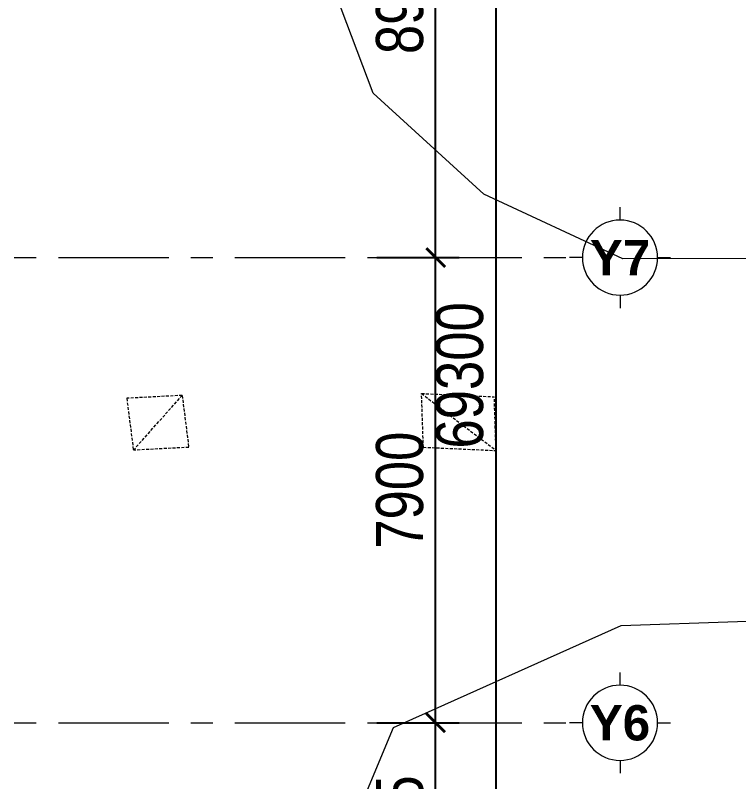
# Model space of a CAD drawing. Header units: millimetres. Extents: x -346728 to 1320345, y -537202 to -385966.
# Drawn here: x 246128 to 258419, y -457691 to -444677 of the extents above; entities that cross this region are included whole.
import ezdxf
from ezdxf.enums import TextEntityAlignment as Align
from ezdxf.xclip import XClip

# ---------------------------------------------------------------- set-up
doc = ezdxf.new("R2010")
doc.units = ezdxf.units.MM
doc.header["$LTSCALE"] = 100
doc.header["$XCLIPFRAME"] = 2
doc.linetypes.add('NETNHA500', pattern=[0.75, 0.5, -0.25])
doc.linetypes.add('X1326_GLB$0$CENTER', pattern=[2, 1.25, -0.25, 0.25, -0.25])
for name, color, linetype, lineweight in [('LINE', 7, 'Continuous', 13), ('X1326_GLB$0$A-tim', 8, 'X1326_GLB$0$CENTER', 9), ('X1326_GLB$0$Xref-Plan Grid$0$A-kich thuoc', 251, 'Continuous', 13), ('X1326_GLB$0$Xref-Plan Grid$0$A-ky hieu', 7, 'Continuous', 13)]:
    doc.layers.add(name, color=color, linetype=linetype, lineweight=lineweight)
doc.layers.add('NHA', color=3, linetype='NETNHA500')
doc.styles.add('TOAN - FONT ARIAL', font='Arial_1.ttf', dxfattribs={"width": 0.8})
doc.styles.add('X1326_GLB$0$Xref-Plan Grid$0$BRG-Chu Hoa', font='Arialbd_1.ttf')
doc.dimstyles.new('X1326_GLB$0$200', dxfattribs={"dimscale": 400, "dimtxt": 2, "dimasz": 0.8, "dimexe": 1, "dimexo": 1, "dimgap": 0.5, "dimtad": 1, "dimdec": 0, "dimzin": 0, "dimdsep": 46, "dimtxsty": 'TOAN - FONT ARIAL', "dimblk": 'ARCHTICK', "dimcen": 0.8, "dimdle": 1, "dimclrd": 7, "dimclre": 7, "dimclrt": 7, "dimadec": 0, "dimazin": 0, "dimtfac": 1, "dimtdec": 0, "dimtix": 1, "dimtmove": 2, "dimatfit": 3, "dimfxl": 1, "dimtolj": 1, "dimtzin": 0, "dimarcsym": 0})

# ---------------------------------------------------------------- blocks, each defined once
blk = doc.blocks.new('_ArchTick')
at = {"color": 0, "linetype": 'ByBlock', "const_width": 0.15}
blk.add_lwpolyline([(-0.5, -0.5), (0.5, 0.5)], dxfattribs=at)
blk = doc.blocks.new('*D672')
at = {"layer": 'DEFPOINTS', "color": 0, "transparency": 16777216}
for p in [(251869, -456692, 0), (253270, -456692), (251869, -460467, 0)]:
    blk.add_point(p, dxfattribs=at)
at = {"layer": 'X1326_GLB$0$Xref-Plan Grid$0$A-kich thuoc', "color": 7, "lineweight": -2, "transparency": 16777216}
for p, q in [((253270, -460867), (253270, -456292)), ((252269, -456692), (253670, -456692)), ((252269, -460467), (253670, -460467))]:
    blk.add_line(p, q, dxfattribs=at)
at = {"layer": 'X1326_GLB$0$Xref-Plan Grid$0$A-kich thuoc', "color": 7, "lineweight": -2, "transparency": 16777216, "xscale": 320, "yscale": 320, "zscale": 320}
for p, rotation in [((253270, -456692), 90), ((253270, -460467), 270)]:
    blk.add_blockref('_ArchTick', p, dxfattribs=dict(at, rotation=rotation))
at = {"layer": 'X1326_GLB$0$Xref-Plan Grid$0$A-kich thuoc', "color": 7, "transparency": 16777216, "insert": (252662, -458579), "char_height": 800, "attachment_point": 5, "rotation": 90, "style": 'TOAN - FONT ARIAL'}
blk.add_mtext('\\A1;3775', dxfattribs=at)
blk = doc.blocks.new('*D673')
at = {"layer": 'DEFPOINTS', "color": 0, "transparency": 16777216}
for p in [(251869, -448792, 0), (253270, -448792), (251869, -456692, 0)]:
    blk.add_point(p, dxfattribs=at)
at = {"layer": 'X1326_GLB$0$Xref-Plan Grid$0$A-kich thuoc', "color": 7, "lineweight": -2, "transparency": 16777216}
for p, q in [((253270, -457092), (253270, -448392)), ((252269, -448792), (253670, -448792)), ((252269, -456692), (253670, -456692))]:
    blk.add_line(p, q, dxfattribs=at)
at = {"layer": 'X1326_GLB$0$Xref-Plan Grid$0$A-kich thuoc', "color": 7, "lineweight": -2, "transparency": 16777216, "xscale": 320, "yscale": 320, "zscale": 320}
for p, rotation in [((253270, -448792), 90), ((253270, -456692), 270)]:
    blk.add_blockref('_ArchTick', p, dxfattribs=dict(at, rotation=rotation))
at = {"layer": 'X1326_GLB$0$Xref-Plan Grid$0$A-kich thuoc', "color": 7, "transparency": 16777216, "insert": (252662, -452742), "char_height": 800, "attachment_point": 5, "rotation": 90, "style": 'TOAN - FONT ARIAL'}
blk.add_mtext('\\A1;7900', dxfattribs=at)
blk = doc.blocks.new('*D674')
at = {"layer": 'DEFPOINTS', "color": 0, "transparency": 16777216}
for p in [(251869, -439892, 0), (253270, -439892), (251869, -448792, 0)]:
    blk.add_point(p, dxfattribs=at)
at = {"layer": 'X1326_GLB$0$Xref-Plan Grid$0$A-kich thuoc', "color": 7, "lineweight": -2, "transparency": 16777216}
for p, q in [((253270, -449192), (253270, -439492)), ((252269, -439892), (253670, -439892)), ((252269, -448792), (253670, -448792))]:
    blk.add_line(p, q, dxfattribs=at)
at = {"layer": 'X1326_GLB$0$Xref-Plan Grid$0$A-kich thuoc', "color": 7, "lineweight": -2, "transparency": 16777216, "xscale": 320, "yscale": 320, "zscale": 320}
for p, rotation in [((253270, -439892), 90), ((253270, -448792), 270)]:
    blk.add_blockref('_ArchTick', p, dxfattribs=dict(at, rotation=rotation))
at = {"layer": 'X1326_GLB$0$Xref-Plan Grid$0$A-kich thuoc', "color": 7, "transparency": 16777216, "insert": (252662, -444342), "char_height": 800, "attachment_point": 5, "rotation": 90, "style": 'TOAN - FONT ARIAL'}
blk.add_mtext('\\A1;8900', dxfattribs=at)
blk = doc.blocks.new('*D677')
at = {"layer": 'DEFPOINTS', "color": 0, "transparency": 16777216}
for p in [(251869, -416142, 0), (251869, -485442, 0), (254291, -485442)]:
    blk.add_point(p, dxfattribs=at)
at = {"layer": 'X1326_GLB$0$Xref-Plan Grid$0$A-kich thuoc', "color": 7, "lineweight": -2, "transparency": 16777216}
for p, q in [((254291, -415742), (254291, -485842)), ((252269, -416142), (254691, -416142)), ((252269, -485442), (254691, -485442))]:
    blk.add_line(p, q, dxfattribs=at)
at = {"layer": 'X1326_GLB$0$Xref-Plan Grid$0$A-kich thuoc', "color": 7, "lineweight": -2, "transparency": 16777216, "xscale": 320, "yscale": 320, "zscale": 320}
for p, rotation in [((254291, -416142), 90), ((254291, -485442), 270)]:
    blk.add_blockref('_ArchTick', p, dxfattribs=dict(at, rotation=rotation))
at = {"layer": 'X1326_GLB$0$Xref-Plan Grid$0$A-kich thuoc', "color": 7, "transparency": 16777216, "insert": (253682, -450792), "char_height": 800, "attachment_point": 5, "rotation": 90, "style": 'TOAN - FONT ARIAL'}
blk.add_mtext('\\A1;69300', dxfattribs=at)
blk = doc.blocks.new('*U277')
for p, q in [((0, 3.19), (0, 4.284)), ((-3.19, 0), (-4.284, 0)), ((3.19, 0), (4.284, 0)), ((0, -3.19), (0, -4.284))]:
    blk.add_line(p, q)
blk.add_circle((0, 0), 3.19)
at = {"color": 7, "style": 'X1326_GLB$0$Xref-Plan Grid$0$BRG-Chu Hoa'}
blk.add_attdef('1', text='', height=3, dxfattribs=at).set_placement((0, 0), align=Align.MIDDLE_CENTER)
blk = doc.blocks.new('*U278')
for p, q in [((0, 3.19), (0, 4.284)), ((-3.19, 0), (-4.284, 0)), ((3.19, 0), (4.284, 0)), ((0, -3.19), (0, -4.284))]:
    blk.add_line(p, q)
blk.add_circle((0, 0), 3.19)
at = {"color": 7, "style": 'X1326_GLB$0$Xref-Plan Grid$0$BRG-Chu Hoa'}
blk.add_attdef('1', text='', height=3, dxfattribs=at).set_placement((0, 0), align=Align.MIDDLE_CENTER)
blk = doc.blocks.new('LVL-KHUNGTEN')
blk.add_lwpolyline([(61072.9, 41092.8), (119123.5, 41092.8), (119123.5, 61.9), (61072.9, 61.9)], close=True)
blk = doc.blocks.new('mb duong hh')
at = {"layer": 'LINE', "color": 252, "lineweight": 9}
for points in [[(115058, 55196), (94235, 55165), (91872, 56266), (89997, 57976), (88907, 60862), (88707, 62911), (88940, 88523), (91575, 88254), (96746, 95492), (118933, 95463), (118933, 95463)], [(91766, 26650), (88563, 33528), (88520, 37453), (88659, 41909), (89445, 45063), (90338, 47206), (94208, 48936), (115248, 49660)]]:
    blk.add_lwpolyline(points, dxfattribs=at)
at = {"layer": 'NHA', "color": 252, "lineweight": 9}
for p, q in [((86748, 52846), (85807, 52797)), ((85920, 51915), (86748, 52846)), ((86748, 52846), (86860, 51964)), ((90847, 51966), (90817, 52878)), ((90817, 52878), (92052, 52822)), ((90817, 52878), (92082, 51910)), ((85807, 52797), (85920, 51915)), ((92082, 51910), (92052, 52822)), ((86860, 51964), (85920, 51915)), ((90847, 51966), (92082, 51910))]:
    blk.add_line(p, q, dxfattribs=at)

msp = doc.modelspace()

# ---------------------------------------------------------------- linework, layer by layer
at = {"layer": 'X1326_GLB$0$A-tim', "ltscale": 15}
for p, q in [((120859.5, -448791.5, -1404.9), (255546, -448791.5, -1404.9)), ((120859.5, -456691.6, -1404.9), (255546, -456691.6, -1404.9))]:
    msp.add_line(p, q, dxfattribs=at)

# ---------------------------------------------------------------- block references
at = {"extrusion": (0.00597, -2.28885e-18, 0.999982), "xscale": 3.385207865094198, "yscale": 3.385207865094198, "zscale": 3.385207865094198}
msp.add_blockref('LVL-KHUNGTEN', (-107243.5, -525073.6, -287.1), dxfattribs=at)
ref = msp.add_blockref('mb duong hh', (162214.1, -503978, 0))
XClip(ref).set_block_clipping_path([(-58962.6888090824, -15358.4345334051), (108047.3313388755, 114603.0144500207)])
at = {"layer": 'X1326_GLB$0$Xref-Plan Grid$0$A-ky hieu'}
ref = msp.add_blockref('*U278', (256402.8, -448791.5, -1404.9), dxfattribs=dict(at, xscale=-200, yscale=200, zscale=200, rotation=180))
ref.add_attrib('1', 'Y7', dxfattribs={"layer": '0', "color": 7, "height": 600, "style": 'X1326_GLB$0$Xref-Plan Grid$0$BRG-Chu Hoa'}).set_placement((256402.8, -448791.5, -1404.9), align=Align.MIDDLE_CENTER)
ref = msp.add_blockref('*U277', (256402.8, -456691.6, -1404.9), dxfattribs=dict(at, xscale=-200, yscale=200, zscale=200, rotation=180))
ref.add_attrib('1', 'Y6', dxfattribs={"layer": '0', "color": 7, "height": 600, "style": 'X1326_GLB$0$Xref-Plan Grid$0$BRG-Chu Hoa'}).set_placement((256402.8, -456691.6, -1404.9), align=Align.MIDDLE_CENTER)

# ---------------------------------------------------------------- dimensions: what is measured, and where the dimension line sits
at = {"layer": 'X1326_GLB$0$Xref-Plan Grid$0$A-kich thuoc'}
for base, p1, p2, picture, middle in [((254290.5, -485441.8, -1404.9), (251868.6, -416141.6, -1404.9), (251868.6, -485441.8, -1404.9), '*D677', (253681.8, -450791.7, -1404.9)), ((253270.4, -439891.6, -1404.9), (251868.6, -448791.5, -1404.9), (251868.6, -439891.6, -1404.9), '*D674', (252661.9, -444341.5, -1404.9)), ((253270.4, -448791.5, -1404.9), (251868.6, -456691.6, -1404.9), (251868.6, -448791.5, -1404.9), '*D673', (252661.9, -452741.5, -1404.9)), ((253270.4, -456691.6, -1404.9), (251868.6, -460466.8, -1404.9), (251868.6, -456691.6, -1404.9), '*D672', (252661.7, -458579.2, -1404.9))]:
    dim = msp.add_linear_dim(base=base, p1=p1, p2=p2, angle=90, dimstyle='X1326_GLB$0$200', dxfattribs=at)
    dim.commit()
    dim.dimension.update_dxf_attribs({"geometry": picture, "text_midpoint": middle})

doc.saveas('drawing.dxf')
